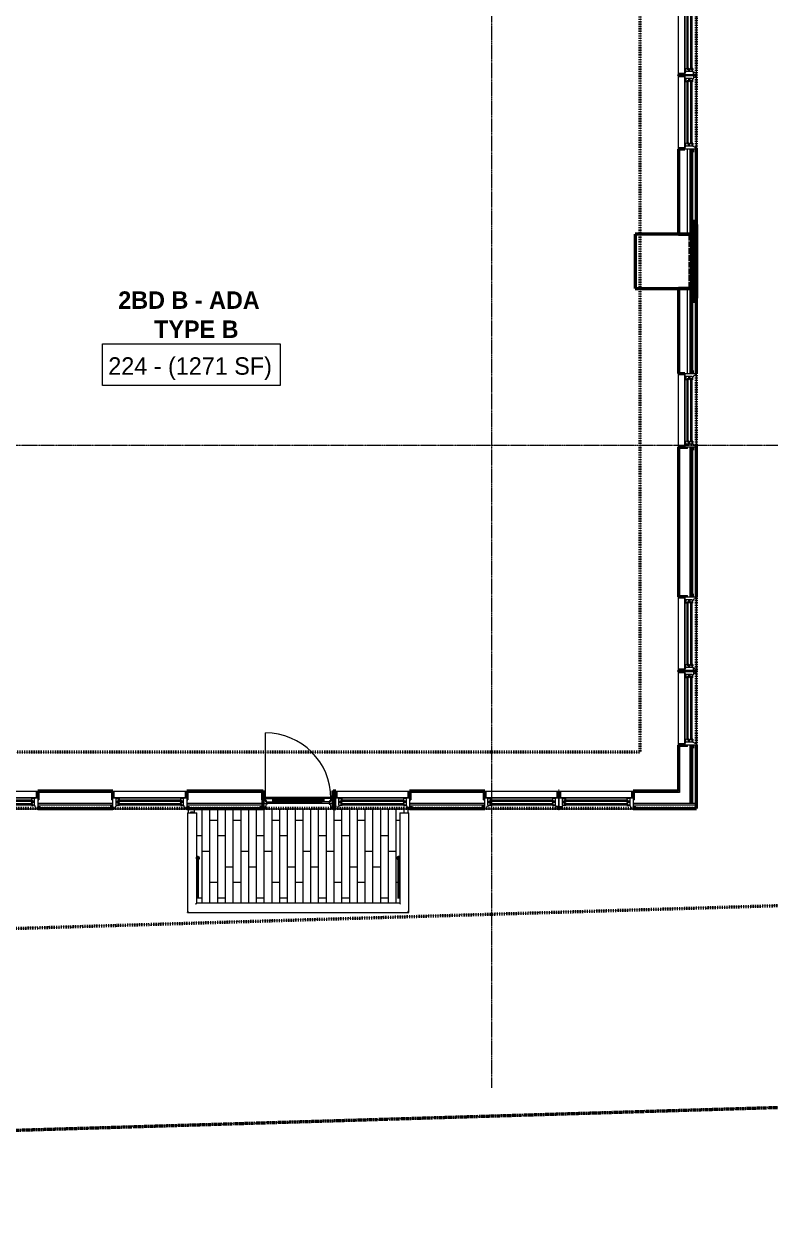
# Model space of a CAD drawing. Header units: inches. Extents: x -4235 to -464, y 9767 to 12463.
# Drawn here: x -2415 to -2030, y 9772 to 10385 of the extents above; entities that cross this region are included whole.
import ezdxf

# ---------------------------------------------------------------- set-up
doc = ezdxf.new("R2010")
doc.units = ezdxf.units.IN
doc.header["$MEASUREMENT"] = 0
for name, pattern in [('Dash 1_16_', [0.125, 0.0625, -0.0625]), ('Double Dash 3_8_', [1, 0.375, -0.125, 0.125, -0.125, 0.125, -0.125]), ('Grid Line 1_2_', [0.875, 0.5, -0.125, 0.125, -0.125])]:
    doc.linetypes.add(name, pattern=pattern)
for name, color, linetype, lineweight in [('A-AREA-IDEN', 2, 'Continuous', 9), ('A-DOOR-3', 31, 'Continuous', 9), ('A-DOOR-4', 31, 'Continuous', 20), ('A-DOOR-FRAM', 31, 'Continuous', 9), ('A-DOOR-FRAM-2', 31, 'Continuous', 20), ('A-DOOR-GLAZ', 31, 'Continuous', 9), ('A-FLOR-3', 192, 'Continuous', 9), ('A-FLOR-HRAL', 11, 'Continuous', 9), ('A-FLOR-PATT-1', 9, 'Continuous', 9), ('A-GENM', 5, 'Continuous', 9), ('A-GENM-3', 5, 'Continuous', 50), ('A-GLAZ-1', 151, 'Continuous', 9), ('A-GLAZ-2', 151, 'Continuous', 20), ('A-GLAZ-3', 151, 'Continuous', 50), ('A-WALL', 113, 'Continuous', 13), ('A-WALL-4', 113, 'Continuous', 50), ('A-WALL-5', 113, 'Continuous', 9), ('C-PROP-LINE', 91, 'Double Dash 3_8_', 50), ('C-PROP-LINE-1', 91, 'Dash 1_16_', 50), ('S-GRID-1', 1, 'Grid Line 1_2_', 9)]:
    doc.layers.add(name, color=color, linetype=linetype, lineweight=lineweight)
doc.styles.add('Century Gothic', font='ufonts.com_century-gothic.ttf', dxfattribs={"height": 9})
doc.styles.add('Century Gothic_B', font='GOTHICB.TTF', dxfattribs={"height": 9})

# ---------------------------------------------------------------- blocks, each defined once
blk = doc.blocks.new('Window-Double_Hung-Andersen-400_Series-Tilt_Wash - DOUBLE HUNG - REVERSE COTTAGE - 2ND FLOOR-2888709-BACKGROUND - 2ND FLOOR')
at = {"layer": 'A-GLAZ-1'}
for p, q in [((-19.01, 4.12), (-18.95, 4.12)), ((-18.95, 2.62), (-19.01, 2.62)), ((-18.95, 4.62), (18.95, 4.62)), ((-18.95, 1.25), (-18.95, 4.62)), ((18.95, 1.25), (-18.95, 1.25)), ((-18.32, 1.25), (-18.32, 4.62)), ((-15.7, 0.12), (15.7, 0.12)), ((18.32, 1.25), (18.32, 4.62)), ((18.95, 4.62), (18.95, 1.25)), ((18.95, 4.12), (19.01, 4.12)), ((19.01, 2.62), (18.95, 2.62)), ((-16.29, 0), (-15.7, 0)), ((-16.29, -0.38), (-15.7, -0.38)), ((-16.29, -1.94), (-15.7, -1.94)), ((-16.29, -2.31), (-15.7, -2.31)), ((-15.82, -0.38), (-15.82, 0)), ((-15.82, -2.31), (-15.82, -1.94)), ((-15.7, 0), (15.7, 0)), ((-15.7, -0.38), (15.7, -0.38)), ((-15.7, -0.5), (15.7, -0.5)), ((-15.7, -1.81), (15.7, -1.81)), ((-15.7, -1.94), (15.7, -1.94)), ((-15.7, -2.31), (15.7, -2.31)), ((-15.7, -2.44), (15.7, -2.44)), ((16.29, 0), (15.7, 0)), ((16.29, -0.38), (15.7, -0.38)), ((16.29, -1.94), (15.7, -1.94)), ((16.29, -2.31), (15.7, -2.31)), ((15.82, -0.38), (15.82, 0)), ((15.82, -2.31), (15.82, -1.94))]:
    blk.add_line(p, q, dxfattribs=at)
at = {"layer": 'A-GLAZ-2'}
for p, q in [((-19.01, 1.25), (19.01, 1.25)), ((-19.01, -4.62), (-19.01, 1.25)), ((-17.67, 0.97), (-18, 1.25)), ((-17.67, 0.97), (-17.67, 0.75)), ((-17.67, 0.75), (-15.86, 0.75)), ((-17.42, -2.56), (-17.42, 0.75)), ((-16.29, -0.5), (-16.29, 0.12)), ((-15.7, 0.12), (-16.29, 0.12)), ((-15.86, 0.75), (-15.7, 0.12)), ((15.86, 0.75), (15.7, 0.12)), ((15.7, 0.12), (16.29, 0.12)), ((17.67, 0.75), (15.86, 0.75)), ((16.29, -0.5), (16.29, 0.12)), ((17.42, -2.56), (17.42, 0.75)), ((17.67, 0.97), (18, 1.25)), ((17.67, 0.97), (17.67, 0.75)), ((19.01, 1.25), (19.01, -4.62)), ((-19.01, -3.25), (-20.51, -3.25)), ((19.01, -4.62), (-19.01, -4.62)), ((-18.2, -3.81), (-17.92, -3.81)), ((-18.2, -4.62), (-18.2, -3.81)), ((-17.92, -3.81), (-17.61, -3)), ((-17.61, -3), (-17.14, -3)), ((-17.42, -0.62), (-16.57, -0.62)), ((-17.42, -1.19), (-15.86, -1.19)), ((-17.42, -2.56), (-16.57, -2.56)), ((-17.14, -3), (-17.14, -2.56)), ((-16.57, -0.5), (-16.57, -0.84)), ((-15.7, -0.5), (-16.57, -0.5)), ((-15.86, -0.84), (-16.57, -0.84)), ((-16.57, -2.44), (-16.57, -2.78)), ((-15.7, -2.44), (-16.57, -2.44)), ((-15.86, -2.78), (-16.57, -2.78)), ((-16.29, -2.44), (-16.29, -1.81)), ((-15.7, -1.81), (-16.29, -1.81)), ((-15.86, -0.84), (-15.7, -0.5)), ((-15.86, -1.19), (-15.7, -1.81)), ((-15.86, -2.78), (-15.7, -2.44)), ((15.86, -0.84), (15.7, -0.5)), ((15.7, -0.5), (16.57, -0.5)), ((15.86, -1.19), (15.7, -1.81)), ((15.7, -1.81), (16.29, -1.81)), ((15.86, -2.78), (15.7, -2.44)), ((15.7, -2.44), (16.57, -2.44)), ((15.86, -0.84), (16.57, -0.84)), ((17.42, -1.19), (15.86, -1.19)), ((15.86, -2.78), (16.57, -2.78)), ((16.29, -2.44), (16.29, -1.81)), ((16.57, -0.5), (16.57, -0.84)), ((17.42, -0.62), (16.57, -0.62)), ((16.57, -2.44), (16.57, -2.78)), ((17.42, -2.56), (16.57, -2.56)), ((17.14, -3), (17.14, -2.56)), ((17.61, -3), (17.14, -3)), ((17.92, -3.81), (17.61, -3)), ((18.2, -3.81), (17.92, -3.81)), ((18.2, -4.62), (18.2, -3.81)), ((19.01, -3.25), (20.51, -3.25))]:
    blk.add_line(p, q, dxfattribs=at)
blk = doc.blocks.new('Door-Inswing-Andersen-400_Series-Single - 3_ 0-1_8_ x custom height - 2ND FLOOR-2896157-BACKGROUND - 2ND FLOOR')
at = {"layer": 'A-DOOR-3'}
blk.add_line((16.87, -0.66), (16.87, -34.41), dxfattribs=at)
blk.add_arc((16.87, -0.66), 33.75, 180, 270, dxfattribs=at)
at = {"layer": 'A-DOOR-4'}
for p, q in [((-16.26, 0.42), (-16.87, 0.41)), ((-16.87, 0.41), (-16.87, -0.66)), ((-16.26, 1.06), (-16.26, 0.42)), ((-16.26, 1.06), (-12.44, 1.06)), ((-13.19, 0.66), (-12.44, 0.66)), ((-13.19, -0.66), (-13.19, 0.66)), ((-12.44, 0.75), (-12.47, 1.06)), ((12.44, 1.06), (-12.44, 1.06)), ((-12.44, 0.66), (-12.44, 0.75)), ((16.26, 1.06), (12.44, 1.06)), ((12.44, 0.75), (12.47, 1.06)), ((12.44, 0.66), (12.44, 0.75)), ((13.19, 0.66), (12.44, 0.66)), ((13.19, -0.66), (13.19, 0.66)), ((16.26, 1.06), (16.26, 0.42)), ((16.26, 0.42), (16.87, 0.41)), ((16.87, 0.41), (16.87, -0.66)), ((-16.87, -0.66), (-12.44, -0.66)), ((-12.44, -0.09), (-13.19, -0.09)), ((-13.19, -0.59), (-12.67, -0.59)), ((-13.19, -0.66), (-13.19, -0.59)), ((-12.67, -0.59), (-12.47, -0.34)), ((-12.47, -0.34), (-12.44, -0.16)), ((-12.44, -0.16), (-12.44, -0.09)), ((12.44, -0.66), (-12.44, -0.66)), ((12.44, -0.09), (13.19, -0.09)), ((12.44, -0.16), (12.44, -0.09)), ((12.47, -0.34), (12.44, -0.16)), ((16.87, -0.66), (12.44, -0.66)), ((12.67, -0.59), (12.47, -0.34)), ((13.19, -0.59), (12.67, -0.59)), ((13.19, -0.66), (13.19, -0.59))]:
    blk.add_line(p, q, dxfattribs=at)
at = {"layer": 'A-DOOR-FRAM'}
for p, q in [((-17.31, -1.13), (-17.94, -1.13)), ((-17.94, -1.13), (-17.94, -4.44)), ((-17.94, -4.44), (-17.31, -4.44)), ((-17.31, -4.44), (-17.31, -1.13)), ((17.94, -1.13), (17.31, -1.13)), ((17.31, -1.13), (17.31, -4.44)), ((17.31, -4.44), (17.94, -4.44)), ((17.94, -4.44), (17.94, -1.13))]:
    blk.add_line(p, q, dxfattribs=at)
at = {"layer": 'A-DOOR-FRAM-2'}
for p, q in [((-19.69, 3.44), (-18.06, 3.44)), ((-18.06, 4.8), (-18.06, 4.44)), ((-18.06, 4.75), (-18.06, -1.13)), ((-18.06, 4.75), (-17.03, 4.75)), ((-17.03, 3.63), (-17.03, 4.75)), ((-16.69, 3.39), (-17.03, 3.63)), ((-17.03, 0.66), (-16.45, 0.66)), ((-17.03, -1.13), (-17.03, 0.66)), ((-16.69, 2.39), (-16.69, 3.39)), ((-16, 2.23), (-16.69, 2.39)), ((-16.45, 0.66), (-16.45, 1.09)), ((-16.45, 1.09), (-16, 1.09)), ((-16, 1.09), (-16, 2.23)), ((16, 2.23), (16.69, 2.39)), ((16, 1.09), (16, 2.23)), ((16.45, 1.09), (16, 1.09)), ((16.45, 0.66), (16.45, 1.09)), ((17.03, 0.66), (16.45, 0.66)), ((16.69, 3.39), (17.03, 3.63)), ((16.69, 2.39), (16.69, 3.39)), ((17.03, 3.63), (17.03, 4.75)), ((18.06, 4.75), (17.03, 4.75)), ((17.03, -1.13), (17.03, 0.66)), ((18.06, 4.44), (18.06, 4.8)), ((18.06, 4.75), (18.06, -1.13)), ((19.69, 3.44), (18.06, 3.44)), ((-18.06, -1.13), (-17.94, -1.13)), ((-17.69, -1.13), (-18.06, -1.13)), ((-18.06, -1.13), (-17.03, -1.13)), ((-17.31, -1.13), (17.31, -1.13)), ((18.06, -1.13), (17.03, -1.13)), ((17.94, -1.13), (18.06, -1.13))]:
    blk.add_line(p, q, dxfattribs=at)
at = {"layer": 'A-DOOR-GLAZ'}
for p, q in [((-12.44, 0.5), (-13.19, 0.5)), ((-13.19, 0.06), (-12.44, 0.06)), ((-12.98, 0.5), (-12.98, 0.06)), ((12.44, 0.66), (-12.44, 0.66)), ((12.44, 0.5), (-12.44, 0.5)), ((12.44, 0.06), (-12.44, 0.06)), ((12.44, 0.5), (13.19, 0.5)), ((13.19, 0.06), (12.44, 0.06)), ((12.98, 0.5), (12.98, 0.06)), ((12.44, -0.09), (-12.44, -0.09))]:
    blk.add_line(p, q, dxfattribs=at)
blk = doc.blocks.new('Window-Double_Hung-Andersen-400_Series-Tilt_Wash - DOUBLE HUNG - REVERSE COTTAGE - 2ND FLOOR-2888952-BACKGROUND - 2ND FLOOR')
at = {"layer": 'A-GLAZ-1'}
for p, q in [((-19.01, 3.94), (-18.95, 3.94)), ((-18.95, 2.44), (-19.01, 2.44)), ((-18.95, 4.44), (18.95, 4.44)), ((-18.95, 1.06), (-18.95, 4.44)), ((18.95, 1.06), (-18.95, 1.06)), ((-18.32, 1.06), (-18.32, 4.44)), ((18.32, 1.06), (18.32, 4.44)), ((18.95, 4.44), (18.95, 1.06)), ((18.95, 3.94), (19.01, 3.94)), ((19.01, 2.44), (18.95, 2.44)), ((-16.29, -0.19), (-15.7, -0.19)), ((-16.29, -0.56), (-15.7, -0.56)), ((-16.29, -2.13), (-15.7, -2.13)), ((-16.29, -2.5), (-15.7, -2.5)), ((-15.82, -0.56), (-15.82, -0.19)), ((-15.82, -2.5), (-15.82, -2.13)), ((-15.7, -0.06), (15.7, -0.06)), ((-15.7, -0.19), (15.7, -0.19)), ((-15.7, -0.56), (15.7, -0.56)), ((-15.7, -0.69), (15.7, -0.69)), ((-15.7, -2), (15.7, -2)), ((-15.7, -2.13), (15.7, -2.13)), ((-15.7, -2.5), (15.7, -2.5)), ((-15.7, -2.63), (15.7, -2.63)), ((16.29, -0.19), (15.7, -0.19)), ((16.29, -0.56), (15.7, -0.56)), ((16.29, -2.13), (15.7, -2.13)), ((16.29, -2.5), (15.7, -2.5)), ((15.82, -0.56), (15.82, -0.19)), ((15.82, -2.5), (15.82, -2.13))]:
    blk.add_line(p, q, dxfattribs=at)
at = {"layer": 'A-GLAZ-2'}
for p, q in [((-19.01, 1.06), (19.01, 1.06)), ((-19.01, -4.81), (-19.01, 1.06)), ((-17.67, 0.78), (-18, 1.06)), ((-17.67, 0.78), (-17.67, 0.56)), ((-17.67, 0.56), (-15.86, 0.56)), ((-17.42, -2.75), (-17.42, 0.56)), ((-15.86, 0.56), (-15.7, -0.06)), ((15.86, 0.56), (15.7, -0.06)), ((17.67, 0.56), (15.86, 0.56)), ((17.42, -2.75), (17.42, 0.56)), ((17.67, 0.78), (18, 1.06)), ((17.67, 0.78), (17.67, 0.56)), ((19.01, 1.06), (19.01, -4.81)), ((-19.01, -3.44), (-20.51, -3.44)), ((19.01, -4.81), (-19.01, -4.81)), ((-18.2, -4), (-17.92, -4)), ((-18.2, -4.81), (-18.2, -4)), ((-17.92, -4), (-17.61, -3.19)), ((-17.61, -3.19), (-17.14, -3.19)), ((-17.42, -0.81), (-16.57, -0.81)), ((-17.42, -1.38), (-15.86, -1.38)), ((-17.42, -2.75), (-16.57, -2.75)), ((-17.14, -3.19), (-17.14, -2.75)), ((-16.57, -0.69), (-16.57, -1.03)), ((-15.7, -0.69), (-16.57, -0.69)), ((-15.86, -1.03), (-16.57, -1.03)), ((-16.57, -2.63), (-16.57, -2.97)), ((-15.7, -2.63), (-16.57, -2.63)), ((-15.86, -2.97), (-16.57, -2.97)), ((-16.29, -0.69), (-16.29, -0.06)), ((-15.7, -0.06), (-16.29, -0.06)), ((-16.29, -2.63), (-16.29, -2)), ((-15.7, -2), (-16.29, -2)), ((-15.86, -1.03), (-15.7, -0.69)), ((-15.86, -1.38), (-15.7, -2)), ((-15.86, -2.97), (-15.7, -2.63)), ((15.7, -0.06), (16.29, -0.06)), ((15.86, -1.03), (15.7, -0.69)), ((15.7, -0.69), (16.57, -0.69)), ((15.86, -1.38), (15.7, -2)), ((15.7, -2), (16.29, -2)), ((15.86, -2.97), (15.7, -2.63)), ((15.7, -2.63), (16.57, -2.63)), ((15.86, -1.03), (16.57, -1.03)), ((17.42, -1.38), (15.86, -1.38)), ((15.86, -2.97), (16.57, -2.97)), ((16.29, -0.69), (16.29, -0.06)), ((16.29, -2.63), (16.29, -2)), ((16.57, -0.69), (16.57, -1.03)), ((17.42, -0.81), (16.57, -0.81)), ((16.57, -2.63), (16.57, -2.97)), ((17.42, -2.75), (16.57, -2.75)), ((17.14, -3.19), (17.14, -2.75)), ((17.61, -3.19), (17.14, -3.19)), ((17.92, -4), (17.61, -3.19)), ((18.2, -4), (17.92, -4)), ((18.2, -4.81), (18.2, -4)), ((19.01, -3.44), (20.51, -3.44))]:
    blk.add_line(p, q, dxfattribs=at)
blk = doc.blocks.new('V-Series_EWC4_SPVU_RFA_2015 - 2ND AND 3RD FLOOR-V15-BACKGROUND - 2ND FLOOR')
at = {"layer": 'A-GENM-3'}
for p, q in [((-2070.05, 10276.13), (-2099.49, 10276.13)), ((-2099.49, 10276.13), (-2099.49, 10248.25)), ((-2071.05, 10272.89), (-2071.05, 10275.69)), ((-2071.05, 10275.69), (-2070.05, 10275.69)), ((-2070.05, 10275.69), (-2070.05, 10276.13)), ((-2070.05, 10272.89), (-2071.05, 10272.89)), ((-2071.05, 10269.41), (-2071.05, 10272.39)), ((-2071.05, 10272.39), (-2070.05, 10272.39)), ((-2070.05, 10269.41), (-2071.05, 10269.41)), ((-2071.05, 10265.92), (-2071.05, 10268.91)), ((-2071.05, 10268.91), (-2070.05, 10268.91)), ((-2070.05, 10272.39), (-2070.05, 10272.89)), ((-2070.05, 10268.91), (-2070.05, 10269.41)), ((-2070.05, 10265.92), (-2071.05, 10265.92)), ((-2071.05, 10262.44), (-2071.05, 10265.42)), ((-2071.05, 10265.42), (-2070.05, 10265.42)), ((-2070.05, 10262.44), (-2071.05, 10262.44)), ((-2070.05, 10265.42), (-2070.05, 10265.92)), ((-2070.05, 10261.94), (-2070.05, 10262.44)), ((-2071.05, 10258.96), (-2071.05, 10261.94)), ((-2071.05, 10261.94), (-2070.05, 10261.94)), ((-2070.05, 10258.96), (-2071.05, 10258.96)), ((-2071.05, 10255.47), (-2071.05, 10258.46)), ((-2071.05, 10258.46), (-2070.05, 10258.46)), ((-2070.05, 10258.46), (-2070.05, 10258.96)), ((-2070.05, 10255.47), (-2071.05, 10255.47)), ((-2071.05, 10251.99), (-2071.05, 10254.97)), ((-2071.05, 10254.97), (-2070.05, 10254.97)), ((-2070.05, 10251.99), (-2071.05, 10251.99)), ((-2071.05, 10248.69), (-2071.05, 10251.49)), ((-2071.05, 10251.49), (-2070.05, 10251.49)), ((-2070.05, 10254.97), (-2070.05, 10255.47)), ((-2070.05, 10251.49), (-2070.05, 10251.99)), ((-2099.49, 10248.25), (-2070.05, 10248.25)), ((-2070.05, 10248.69), (-2071.05, 10248.69)), ((-2070.05, 10248.25), (-2070.05, 10248.69))]:
    blk.add_line(p, q, dxfattribs=at)
blk = doc.blocks.new('Railing - Baluster_01-2700443-BACKGROUND - 2ND FLOOR')
at = {"layer": 'A-FLOR-HRAL'}
for p, q in [((-0.59, 1.18), (0.59, 1.18)), ((-0.59, 0.59), (-0.59, 1.18)), ((0.59, 1.18), (0.59, 0.59))]:
    blk.add_line(p, q, dxfattribs=at)
blk = doc.blocks.new('Railing - Railing-2700276-BACKGROUND - 2ND FLOOR')
at = {"layer": 'A-FLOR-HRAL'}
for p, q in [((-2330.14, 9977.83), (-2330.14, 9926.58)), ((-2330.14, 9977.83), (-2329.66, 9977.83)), ((-2329.66, 9977.83), (-2325.88, 9977.83)), ((-2325.88, 9977.83), (-2325.41, 9977.83)), ((-2325.41, 9931.3), (-2325.41, 9977.83)), ((-2220.81, 9977.83), (-2220.81, 9931.3)), ((-2220.81, 9977.83), (-2220.34, 9977.83)), ((-2220.34, 9977.83), (-2216.56, 9977.83)), ((-2216.56, 9977.83), (-2216.09, 9977.83)), ((-2216.09, 9926.58), (-2216.09, 9977.83)), ((-2330.14, 9926.58), (-2216.09, 9926.58)), ((-2220.81, 9931.3), (-2325.41, 9931.3))]:
    blk.add_line(p, q, dxfattribs=at)
for points, knots in [([(-2330.14, 9926.58), (-2330.14, 9926.58), (-2330.13, 9926.59), (-2330.1, 9926.61), (-2330.07, 9926.64), (-2330.05, 9926.67), (-2330.02, 9926.69), (-2329.99, 9926.72), (-2329.95, 9926.76), (-2329.91, 9926.8), (-2329.87, 9926.84), (-2329.84, 9926.88), (-2329.77, 9926.95), (-2329.7, 9927.01), (-2329.66, 9927.05)], [0, 0, 0, 0, 0.166667, 0.25, 0.333333, 0.416667, 0.458333, 0.5, 0.583333, 0.666667, 0.708333, 0.75, 0.833333, 1, 1, 1, 1]), ([(-2325.88, 9930.83), (-2325.84, 9930.87), (-2325.78, 9930.93), (-2325.7, 9931.01), (-2325.66, 9931.06), (-2325.62, 9931.09), (-2325.59, 9931.13), (-2325.56, 9931.16), (-2325.53, 9931.18), (-2325.5, 9931.21), (-2325.47, 9931.24), (-2325.45, 9931.27), (-2325.42, 9931.29), (-2325.41, 9931.3), (-2325.41, 9931.3)], [0, 0, 0, 0, 0.166667, 0.25, 0.333333, 0.375, 0.416667, 0.5, 0.541667, 0.583333, 0.666667, 0.75, 0.833333, 1, 1, 1, 1]), ([(-2220.34, 9930.83), (-2220.38, 9930.87), (-2220.44, 9930.93), (-2220.52, 9931.01), (-2220.57, 9931.06), (-2220.6, 9931.09), (-2220.63, 9931.13), (-2220.67, 9931.16), (-2220.69, 9931.18), (-2220.72, 9931.21), (-2220.75, 9931.24), (-2220.78, 9931.27), (-2220.8, 9931.29), (-2220.81, 9931.3), (-2220.81, 9931.3)], [0, 0, 0, 0, 0.166667, 0.25, 0.333333, 0.375, 0.416667, 0.5, 0.541667, 0.583333, 0.666667, 0.75, 0.833333, 1, 1, 1, 1]), ([(-2216.09, 9926.58), (-2216.09, 9926.58), (-2216.09, 9926.59), (-2216.12, 9926.61), (-2216.15, 9926.64), (-2216.18, 9926.67), (-2216.2, 9926.69), (-2216.23, 9926.72), (-2216.27, 9926.76), (-2216.31, 9926.8), (-2216.35, 9926.84), (-2216.39, 9926.88), (-2216.46, 9926.95), (-2216.52, 9927.01), (-2216.56, 9927.05)], [0, 0, 0, 0, 0.166667, 0.25, 0.333333, 0.416667, 0.458333, 0.5, 0.583333, 0.666667, 0.708333, 0.75, 0.833333, 1, 1, 1, 1])]:
    blk.add_open_spline(points, degree=3, knots=knots, dxfattribs=at)
blk.add_blockref('Railing - Baluster_01-2700443-BACKGROUND - 2ND FLOOR', (-2327.77, 9977.24))
blk = doc.blocks.new('Walls 44 - Walls 1-2569370-BACKGROUND - 2ND FLOOR')
at = {"layer": 'A-WALL-4', "flags": 128}
for points in [[(-2324.48, 9954.53), (-2324.49, 9954.62), (-2324.52, 9954.71), (-2324.57, 9954.8), (-2324.64, 9954.86), (-2324.72, 9954.91), (-2324.81, 9954.93), (-2324.9, 9954.93), (-2324.99, 9954.91), (-2325.07, 9954.86), (-2325.13, 9954.8), (-2325.19, 9954.71), (-2325.22, 9954.62), (-2325.23, 9954.53)], [(-2325.23, 9954.53), (-2325.22, 9954.43), (-2325.19, 9954.34), (-2325.13, 9954.26), (-2325.07, 9954.19), (-2324.99, 9954.15), (-2324.9, 9954.12), (-2324.81, 9954.12), (-2324.72, 9954.15), (-2324.64, 9954.19), (-2324.57, 9954.26), (-2324.52, 9954.34), (-2324.49, 9954.43), (-2324.48, 9954.53)]]:
    blk.add_lwpolyline(points, dxfattribs=at)
at = {"layer": 'A-WALL-5'}
for p, q in [((-2325.23, 9954.53), (-2325.23, 9933.78)), ((-2324.48, 9933.78), (-2324.48, 9954.53))]:
    blk.add_line(p, q, dxfattribs=at)
blk = doc.blocks.new('Perforated Panel at Magic-Pak - hvac panel - 2nd floor 2-2817259-BACKGROUND - 2ND FLOOR')
at = {"layer": 'A-GLAZ-3'}
for p, q in [((-19.01, -4.56), (19.01, -4.56)), ((19.01, -4.63), (-19.01, -4.63))]:
    blk.add_line(p, q, dxfattribs=at)
blk = doc.blocks.new('Walls 5 - Walls 1-2855689-BACKGROUND - 2ND FLOOR')
at = {"layer": 'A-WALL-4', "flags": 128}
for points in [[(-2220.99, 9954.53), (-2221.01, 9954.62), (-2221.04, 9954.71), (-2221.09, 9954.8), (-2221.16, 9954.86), (-2221.24, 9954.91), (-2221.32, 9954.93), (-2221.41, 9954.93), (-2221.5, 9954.91), (-2221.58, 9954.86), (-2221.65, 9954.8), (-2221.7, 9954.71), (-2221.73, 9954.62), (-2221.74, 9954.53)], [(-2221.74, 9954.53), (-2221.73, 9954.43), (-2221.7, 9954.34), (-2221.65, 9954.26), (-2221.58, 9954.19), (-2221.5, 9954.15), (-2221.41, 9954.12), (-2221.32, 9954.12), (-2221.24, 9954.15), (-2221.16, 9954.19), (-2221.09, 9954.26), (-2221.04, 9954.34), (-2221.01, 9954.43), (-2220.99, 9954.53)]]:
    blk.add_lwpolyline(points, dxfattribs=at)
at = {"layer": 'A-WALL-5'}
for p, q in [((-2221.74, 9954.53), (-2221.74, 9933.78)), ((-2220.99, 9933.78), (-2220.99, 9954.53))]:
    blk.add_line(p, q, dxfattribs=at)
blk = doc.blocks.new('Family - ___-1878357-BACKGROUND - 2ND FLOOR')
at = {"layer": 'C-PROP-LINE'}
for p, q in [((-2096.45, 9823.93), (-1939.77, 9828.62)), ((-3831.82, 9771.98), (-2096.45, 9823.93))]:
    blk.add_line(p, q, dxfattribs=at)
blk = doc.blocks.new('Family - ___-2835860-BACKGROUND - 2ND FLOOR')
at = {"layer": 'C-PROP-LINE-1'}
for q in [(-2067.92, 10851.39), (-2523.72, 9980.19)]:
    blk.add_line((-2067.92, 9980.19), q, dxfattribs=at)
blk = doc.blocks.new('Family - ___-2835903-BACKGROUND - 2ND FLOOR')
at = {"layer": 'C-PROP-LINE-1'}
for q in [(-2096.82, 10822.49), (-3831.82, 10009.09)]:
    blk.add_line((-2096.82, 10009.09), q, dxfattribs=at)
blk = doc.blocks.new('Family - ___-2835932-BACKGROUND - 2ND FLOOR')
at = {"layer": 'C-PROP-LINE-1'}
for q in [(-2067.92, 10851.39), (-3860.72, 9980.19)]:
    blk.add_line((-2067.92, 9980.19), q, dxfattribs=at)
blk = doc.blocks.new('Family - ___-2855424-BACKGROUND - 2ND FLOOR')
at = {"layer": 'C-PROP-LINE-1'}
blk.add_line((-3987.11, 9871.38), (-600.6, 9972.76), dxfattribs=at)

msp = doc.modelspace()

# ---------------------------------------------------------------- hatches: boundary and pattern name
at = {"layer": 'A-FLOR-PATT-1'}
h = msp.add_hatch(dxfattribs=at)
h.set_pattern_fill('FP_9', color=256, style=0, pattern_type=2)
h.set_pattern_definition([(90, (-1554.576, 11021.939), (-4, 2e-16), []), (180, (-1554.576, 11021.939), (-8, -8), [4, -28]), (180, (-1558.576, 11037.939), (-8, -8), [4, -28])])
h.paths.add_polyline_path([(-2238.93, 9931.3), (-2220.81, 9931.3), (-2220.79, 9977.83), (-2216.45, 9977.83), (-2216.45, 9979.81), (-2329.77, 9979.83), (-2329.77, 9977.83), (-2328.36, 9977.83), (-2328.36, 9978.42), (-2327.18, 9978.42), (-2327.18, 9977.83), (-2325.41, 9977.83), (-2325.41, 9931.3), (-2294.99, 9931.3)], flags=0)
h.paths.add_polyline_path([(-2324.86, 9934.04), (-2325.04, 9934.09), (-2325.19, 9934.26), (-2325.23, 9934.44), (-2325.19, 9954.71), (-2325.04, 9954.87), (-2324.9, 9954.91), (-2324.67, 9954.87), (-2324.57, 9954.8), (-2324.49, 9954.62), (-2324.48, 9954.43), (-2324.52, 9934.26), (-2324.6, 9934.15), (-2324.76, 9934.05), (-2324.85, 9934.04)], flags=0)
h.paths.add_polyline_path([(-2221.37, 9934.04), (-2221.5, 9934.07), (-2221.65, 9934.18), (-2221.73, 9934.35), (-2221.74, 9934.65), (-2221.7, 9954.71), (-2221.56, 9954.87), (-2221.41, 9954.91), (-2221.18, 9954.87), (-2221.09, 9954.8), (-2221.01, 9954.62), (-2220.99, 9954.43), (-2221.04, 9934.26), (-2221.11, 9934.15), (-2221.28, 9934.05), (-2221.36, 9934.04)], flags=0)

# ---------------------------------------------------------------- linework, layer by layer
at = {"layer": 'A-AREA-IDEN', "flags": 128}
msp.add_lwpolyline([(-2373.96, 10219.72), (-2282.47, 10219.72), (-2282.47, 10198.23), (-2373.96, 10198.23)], close=True, dxfattribs=at)
at = {"layer": 'A-FLOR-3'}
for p, q in [((-2291.19, 9982.94), (-2255.06, 9982.94)), ((-2253.74, 9979.83), (-2329.77, 9979.83)), ((-2329.77, 9979.83), (-2329.77, 9977.83)), ((-2216.45, 9977.83), (-2216.45, 9979.81))]:
    msp.add_line(p, q, dxfattribs=at)
at = {"layer": 'A-WALL'}
for p, q in [((-2071.05, 10358), (-2071.05, 10358.38)), ((-2070.42, 10358), (-2070.42, 10358.38)), ((-2069.67, 10358), (-2069.67, 10358.38)), ((-2068.17, 10358), (-2068.17, 10358.38)), ((-2071.05, 10276.13), (-2071.05, 10319.98)), ((-2070.42, 10276.13), (-2070.42, 10319.98)), ((-2069.67, 10282.95), (-2069.67, 10319.98)), ((-2068.17, 10282.95), (-2068.17, 10319.98)), ((-2071.05, 10204.4), (-2071.05, 10248.25)), ((-2070.42, 10204.4), (-2070.42, 10248.25)), ((-2069.67, 10204.4), (-2069.67, 10241.43)), ((-2068.17, 10204.4), (-2068.17, 10241.43)), ((-2071.05, 10089.2), (-2071.05, 10166.38)), ((-2070.42, 10089.2), (-2070.42, 10166.38)), ((-2069.67, 10089.2), (-2069.67, 10166.38)), ((-2068.17, 10089.2), (-2068.17, 10166.38)), ((-2071.05, 10050.8), (-2071.05, 10051.18)), ((-2070.42, 10050.8), (-2070.42, 10051.18)), ((-2069.67, 10050.8), (-2069.67, 10051.18)), ((-2068.17, 10050.8), (-2068.17, 10051.18)), ((-2071.05, 9982.94), (-2071.05, 10012.78)), ((-2070.42, 9982.94), (-2070.42, 10012.78)), ((-2069.67, 9982.94), (-2069.67, 10012.78)), ((-2068.17, 9980.44), (-2068.17, 10012.78)), ((-2406.71, 9988.44), (-2406.71, 9984.63)), ((-2369.19, 9988.44), (-2406.71, 9988.44)), ((-2369.19, 9984.63), (-2369.19, 9988.44)), ((-2329.91, 9988.44), (-2329.91, 9984.63)), ((-2291.81, 9988.44), (-2329.91, 9988.44)), ((-2291.81, 9984.63), (-2291.81, 9988.44)), ((-2254.44, 9988.44), (-2254.44, 9984.63)), ((-2254.36, 9988.44), (-2254.44, 9988.44)), ((-2254.36, 9984.63), (-2254.36, 9988.44)), ((-2215.09, 9988.44), (-2215.09, 9984.63)), ((-2177.56, 9988.44), (-2215.09, 9988.44)), ((-2177.56, 9984.63), (-2177.56, 9988.44)), ((-2099.89, 9988.44), (-2099.89, 9984.63)), ((-2076.55, 9988.44), (-2099.89, 9988.44)), ((-2076.55, 9989.06), (-2076.55, 9988.44)), ((-2407.34, 9984.63), (-2406.71, 9984.63)), ((-2407.34, 9982.94), (-2368.56, 9982.94)), ((-2407.34, 9981.94), (-2368.56, 9981.94)), ((-2407.34, 9980.44), (-2368.56, 9980.44)), ((-2369.19, 9984.63), (-2368.56, 9984.63)), ((-2330.54, 9984.63), (-2329.91, 9984.63)), ((-2330.54, 9982.94), (-2291.19, 9982.94)), ((-2330.54, 9981.94), (-2291.19, 9981.94)), ((-2330.54, 9980.44), (-2291.19, 9980.44)), ((-2291.81, 9984.63), (-2291.19, 9984.63)), ((-2255.06, 9984.63), (-2254.44, 9984.63)), ((-2255.06, 9982.94), (-2253.74, 9982.94)), ((-2255.06, 9981.94), (-2253.74, 9981.94)), ((-2255.06, 9980.44), (-2253.74, 9980.44)), ((-2254.36, 9984.63), (-2253.74, 9984.63)), ((-2215.71, 9984.63), (-2215.09, 9984.63)), ((-2215.71, 9982.94), (-2176.94, 9982.94)), ((-2215.71, 9981.94), (-2176.94, 9981.94)), ((-2215.71, 9980.44), (-2176.94, 9980.44)), ((-2177.56, 9984.63), (-2176.94, 9984.63)), ((-2138.91, 9984.63), (-2138.54, 9984.63)), ((-2138.91, 9982.94), (-2138.54, 9982.94)), ((-2138.91, 9981.94), (-2138.54, 9981.94)), ((-2138.91, 9980.44), (-2138.54, 9980.44)), ((-2100.51, 9984.63), (-2099.89, 9984.63)), ((-2100.51, 9982.94), (-2068.17, 9982.94)), ((-2100.51, 9981.94), (-2068.17, 9981.94)), ((-2100.51, 9980.44), (-2068.17, 9980.44))]:
    msp.add_line(p, q, dxfattribs=at)
at = {"layer": 'A-WALL-4'}
for p, q in [((-2077.17, 10358.38), (-2077.17, 10358)), ((-2073.8, 10358.38), (-2077.17, 10358.38)), ((-2077.17, 10358), (-2073.8, 10358)), ((-2067.92, 10358), (-2067.92, 10358.38)), ((-2077.17, 10319.98), (-2077.17, 10276.13)), ((-2073.8, 10319.98), (-2077.17, 10319.98)), ((-2067.92, 10281.2), (-2067.92, 10319.98)), ((-2069.67, 10241.43), (-2069.67, 10282.95)), ((-2069.67, 10282.95), (-2068.17, 10282.95)), ((-2068.17, 10282.95), (-2068.17, 10281.2)), ((-2068.17, 10281.2), (-2067.92, 10281.2)), ((-2077.17, 10276.13), (-2070.05, 10276.13)), ((-2070.05, 10276.13), (-2070.05, 10248.25)), ((-2070.05, 10248.25), (-2077.17, 10248.25)), ((-2077.17, 10248.25), (-2077.17, 10204.4)), ((-2068.17, 10241.43), (-2069.67, 10241.43)), ((-2067.92, 10243.18), (-2068.17, 10243.18)), ((-2068.17, 10243.18), (-2068.17, 10241.43)), ((-2067.92, 10204.4), (-2067.92, 10243.18)), ((-2077.17, 10204.4), (-2073.8, 10204.4)), ((-2077.17, 10166.38), (-2077.17, 10089.2)), ((-2073.8, 10166.38), (-2077.17, 10166.38)), ((-2067.92, 10089.2), (-2067.92, 10166.38)), ((-2077.17, 10089.2), (-2073.8, 10089.2)), ((-2077.17, 10051.18), (-2077.17, 10050.8)), ((-2073.8, 10051.18), (-2077.17, 10051.18)), ((-2077.17, 10050.8), (-2073.8, 10050.8)), ((-2067.92, 10050.8), (-2067.92, 10051.18)), ((-2077.17, 10012.78), (-2077.17, 9989.06)), ((-2073.8, 10012.78), (-2077.17, 10012.78)), ((-2067.92, 9980.19), (-2067.92, 10012.78)), ((-2368.56, 9989.06), (-2407.34, 9989.06)), ((-2407.34, 9989.06), (-2407.34, 9985.69)), ((-2368.56, 9985.69), (-2368.56, 9989.06)), ((-2291.19, 9989.06), (-2330.54, 9989.06)), ((-2330.54, 9989.06), (-2330.54, 9985.69)), ((-2291.19, 9980.19), (-2291.19, 9989.06)), ((-2253.74, 9989.06), (-2255.06, 9989.06)), ((-2255.06, 9989.06), (-2255.06, 9980.19)), ((-2253.74, 9985.69), (-2253.74, 9989.06)), ((-2176.94, 9989.06), (-2215.71, 9989.06)), ((-2215.71, 9989.06), (-2215.71, 9985.69)), ((-2176.94, 9985.69), (-2176.94, 9989.06)), ((-2138.54, 9989.06), (-2138.91, 9989.06)), ((-2138.91, 9989.06), (-2138.91, 9985.69)), ((-2138.54, 9985.69), (-2138.54, 9989.06)), ((-2077.17, 9989.06), (-2100.51, 9989.06)), ((-2100.51, 9989.06), (-2100.51, 9985.69)), ((-2407.34, 9980.19), (-2368.56, 9980.19)), ((-2330.54, 9980.19), (-2291.19, 9980.19)), ((-2255.06, 9980.19), (-2253.74, 9980.19)), ((-2215.71, 9980.19), (-2176.94, 9980.19)), ((-2138.91, 9980.19), (-2138.54, 9980.19)), ((-2100.51, 9980.19), (-2067.92, 9980.19))]:
    msp.add_line(p, q, dxfattribs=at)
at = {"layer": 'A-WALL-5'}
for p, q in [((-2077.17, 10358.38), (-2077.17, 10358.44)), ((-2077.17, 10357.94), (-2077.17, 10358)), ((-2072.55, 10358), (-2072.55, 10358.38)), ((-2077.17, 10319.98), (-2077.17, 10320.04)), ((-2072.55, 10276.13), (-2072.55, 10319.98)), ((-2072.55, 10204.4), (-2072.55, 10248.25)), ((-2077.17, 10204.34), (-2077.17, 10204.4)), ((-2077.17, 10166.38), (-2077.17, 10166.44)), ((-2076.55, 10165.75), (-2076.55, 10089.83)), ((-2072.55, 10165.75), (-2076.55, 10165.75)), ((-2072.55, 10165.75), (-2072.55, 10166.38)), ((-2077.17, 10089.14), (-2077.17, 10089.2)), ((-2076.55, 10089.83), (-2072.55, 10089.83)), ((-2072.55, 10089.2), (-2072.55, 10089.83)), ((-2077.17, 10051.18), (-2077.17, 10051.24)), ((-2077.17, 10050.74), (-2077.17, 10050.8)), ((-2072.55, 10050.8), (-2072.55, 10051.18)), ((-2077.17, 10012.78), (-2077.17, 10012.84)), ((-2076.55, 10012.15), (-2076.55, 9989.06)), ((-2072.55, 10012.15), (-2076.55, 10012.15)), ((-2072.55, 10012.15), (-2072.55, 10012.78)), ((-2407.4, 9989.06), (-2407.34, 9989.06)), ((-2368.56, 9989.06), (-2368.5, 9989.06)), ((-2330.6, 9989.06), (-2330.54, 9989.06)), ((-2253.74, 9989.06), (-2253.67, 9989.06)), ((-2215.77, 9989.06), (-2215.71, 9989.06)), ((-2176.94, 9989.06), (-2176.87, 9989.06)), ((-2138.97, 9989.06), (-2138.91, 9989.06)), ((-2138.54, 9989.06), (-2138.47, 9989.06)), ((-2100.57, 9989.06), (-2100.51, 9989.06))]:
    msp.add_line(p, q, dxfattribs=at)
at = {"layer": 'S-GRID-1'}
for p, q in [((-2173.32, 9836.18), (-2173.32, 12413.74)), ((-464.45, 10167.19), (-4185.7, 10167.19))]:
    msp.add_line(p, q, dxfattribs=at)

# ---------------------------------------------------------------- block references
at = {"layer": 'A-DOOR-3', "rotation": 180}
msp.add_blockref('Door-Inswing-Andersen-400_Series-Single - 3_ 0-1_8_ x custom height - 2ND FLOOR-2896157-BACKGROUND - 2ND FLOOR', (-2273.12, 9984.63), dxfattribs=at)
at = {"layer": 'A-FLOR-HRAL'}
msp.add_blockref('Railing - Railing-2700276-BACKGROUND - 2ND FLOOR', (0, 0), dxfattribs=at)
at = {"layer": 'A-GENM'}
msp.add_blockref('V-Series_EWC4_SPVU_RFA_2015 - 2ND AND 3RD FLOOR-V15-BACKGROUND - 2ND FLOOR', (0, 0), dxfattribs=at)
at = {"layer": 'A-GLAZ-1', "rotation": 89.99999999999991}
for name, p in [('Window-Double_Hung-Andersen-400_Series-Tilt_Wash - DOUBLE HUNG - REVERSE COTTAGE - 2ND FLOOR-2888709-BACKGROUND - 2ND FLOOR', (-2072.55, 10377.39)), ('Window-Double_Hung-Andersen-400_Series-Tilt_Wash - DOUBLE HUNG - REVERSE COTTAGE - 2ND FLOOR-2888709-BACKGROUND - 2ND FLOOR', (-2072.55, 10338.99)), ('Perforated Panel at Magic-Pak - hvac panel - 2nd floor 2-2817259-BACKGROUND - 2ND FLOOR', (-2072.55, 10262.19)), ('Window-Double_Hung-Andersen-400_Series-Tilt_Wash - DOUBLE HUNG - REVERSE COTTAGE - 2ND FLOOR-2888709-BACKGROUND - 2ND FLOOR', (-2072.55, 10185.39)), ('Window-Double_Hung-Andersen-400_Series-Tilt_Wash - DOUBLE HUNG - REVERSE COTTAGE - 2ND FLOOR-2888709-BACKGROUND - 2ND FLOOR', (-2072.55, 10070.19)), ('Window-Double_Hung-Andersen-400_Series-Tilt_Wash - DOUBLE HUNG - REVERSE COTTAGE - 2ND FLOOR-2888709-BACKGROUND - 2ND FLOOR', (-2072.55, 10031.79))]:
    msp.add_blockref(name, p, dxfattribs=at)
at = {"layer": 'A-GLAZ-1'}
for p in [(-2426.35, 9984.63), (-2349.55, 9984.63), (-2234.72, 9984.63), (-2157.92, 9984.63), (-2119.52, 9984.63)]:
    msp.add_blockref('Window-Double_Hung-Andersen-400_Series-Tilt_Wash - DOUBLE HUNG - REVERSE COTTAGE - 2ND FLOOR-2888952-BACKGROUND - 2ND FLOOR', p, dxfattribs=at)
at = {"layer": 'A-WALL-5'}
for name in ['Walls 44 - Walls 1-2569370-BACKGROUND - 2ND FLOOR', 'Walls 5 - Walls 1-2855689-BACKGROUND - 2ND FLOOR']:
    msp.add_blockref(name, (0, 0), dxfattribs=at)
at = {"layer": 'C-PROP-LINE'}
msp.add_blockref('Family - ___-1878357-BACKGROUND - 2ND FLOOR', (0, 0), dxfattribs=at)
at = {"layer": 'C-PROP-LINE-1'}
for name in ['Family - ___-2835860-BACKGROUND - 2ND FLOOR', 'Family - ___-2835932-BACKGROUND - 2ND FLOOR', 'Family - ___-2835903-BACKGROUND - 2ND FLOOR', 'Family - ___-2855424-BACKGROUND - 2ND FLOOR']:
    msp.add_blockref(name, (0, 0), dxfattribs=at)

# ---------------------------------------------------------------- texts
at = {"layer": 'A-AREA-IDEN', "char_height": 9, "attachment_point": 1}
for s, insert, width, style in [('2BD B - ADA', (-2365.84, 10246.69), 90.9, 'Century Gothic_B'), ('TYPE B', (-2347.34, 10231.69), 46.359, 'Century Gothic_B'), ('224 - (1271 SF)', (-2370.96, 10212.72), 103.323, 'Century Gothic')]:
    msp.add_mtext(s, dxfattribs=dict(at, insert=insert, width=width, style=style))

doc.saveas('drawing.dxf')
